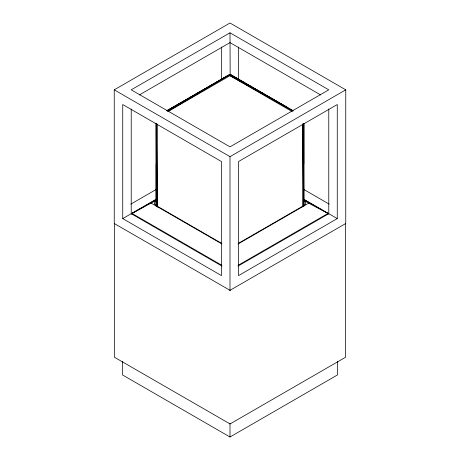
<?xml version="1.0" encoding="UTF-8"?>
<svg xmlns="http://www.w3.org/2000/svg" width="460" height="460" viewBox="0 0 460 460"><rect width="100%" height="100%" fill="white"/><g stroke="black" fill="none" stroke-linecap="round" stroke-linejoin="round"><path stroke-width="0.69" d="M156.084 205.925L156.17 163.933M303.916 123.533L303.83 163.933M230.011 75.612L230.121 74.917L230.19 75.198M114.396 223.405L114.344 357.19L230.058 423.936L345.655 357.19L345.604 223.405M232.731 76.118L232.605 75.986A4.611 4.013 -82.1 0 0 232.185 75.618L231.403 75.164A4.393 4.249 -47.4 0 0 230.161 74.968A4.393 4.307 35.4 0 0 228.896 75.084L228.85 75.124A4.45 1.299 77.7 0 0 228.585 75.664M167.854 111.441L228.821 75.296A4.381 3.732 -74.3 0 1 229.344 75.089L229.402 75.078A4.37 4.197 -32.1 0 1 229.747 75.043L230.678 75.118A4.778 3.686 80.1 0 1 230.857 75.193M167.256 110.756L227.815 75.492A4.393 3.921 60.2 0 1 228.896 75.084A4.45 1.305 77.6 0 1 229.344 75.049L229.402 75.078A4.45 1.305 77.6 0 1 229.971 75.647L292.1 111.556M114.247 89.832L230 23L345.753 89.832L345.753 223.497L230 290.323L114.247 223.497L114.247 89.832L230 156.664L345.753 89.832M230 32.804L131.221 89.832L230 146.861L328.779 89.832L230 32.804L230.161 74.968M139.299 94.973L230 42.602L320.7 94.973M166.963 110.624L227.982 75.457A4.778 1.138 60 0 1 228.286 75.561L228.465 75.664M167.342 110.791L228.821 75.296M167.9 111.556L230 75.704A4.45 2.57 -59.9 0 1 230.69 75.382L231.288 75.29A4.45 2.57 -59.9 0 1 231.708 75.313M130.807 204.131L156.279 189.422M122.734 218.592L221.513 275.62L221.513 161.564L122.734 104.535L122.734 218.592L156.072 199.347M156.187 199.467L131.991 213.434L131.991 214.55M221.939 265.362L131.991 213.434L156.245 200.324M238.211 243.449L304.083 205.413A5.457 3.151 0 0 0 304.083 200.962M238.056 243.978L308.712 203.188L328.009 213.434L328.009 214.55M238.061 265.362L328.009 213.434L303.813 199.467M238.079 266.058L328.779 213.693L328.779 108.957M337.266 218.592L238.487 275.62L238.487 161.564L337.266 104.535L337.266 218.592L303.928 199.347M122.578 361.433L122.578 374.98L230 437L337.421 374.98L337.421 361.433M166.859 110.693L219.667 80.506M220.242 80.178L221.392 79.522M222.542 78.873L225.423 77.24M229.471 75.026L229.546 74.991A4.617 1.811 88.1 0 1 230.011 74.922M230.155 290.237L229.845 290.237M230.218 74.991L230.356 74.974A4.617 3.122 -76.8 0 1 231.156 75.066L231.403 75.164A4.416 1.639 -73.6 0 0 229.988 75.71A4.416 2.553 59.9 0 0 227.194 76.159M230.356 75.055A4.376 4.14 47.9 0 1 230.759 75.129L230.908 75.124A4.519 3.553 -60 0 1 232.058 75.423L293.037 110.624M229.011 75.089L229.54 75.204M230.759 75.118L230.799 75.135A4.353 3.64 79.1 0 1 230.972 75.187A4.353 3.628 78.1 0 1 231.138 75.279M230 75.704L293.077 111.119M287.649 107.531L231.179 75.296L292.658 110.791M303.721 189.422L329.193 204.131M303.755 200.324L308.712 203.188M221.789 243.449L155.917 205.413A5.457 3.151 0 0 1 155.917 200.962M151.288 203.188L221.944 243.978M221.921 266.058L131.221 213.693L131.221 108.957M231.817 75.342A4.33 2.501 -60 0 1 232.185 75.492L281.382 104.087M281.963 104.426L287.81 107.847M288.391 108.192L290.145 109.221M291.312 109.905L292.479 110.59M234.6 77.291L235.767 77.976M231.685 75.704L231.368 75.469A4.778 3.686 80.1 0 0 231.202 75.371M228.896 75.089L228.879 75.072A4.617 0.305 74.7 0 0 228.821 75.204L228.815 75.239M302.674 123.953L303.548 205.591M157.308 207.023L156.44 123.884M303.606 123.815L303.916 205.999M156.388 206.195L156.084 123.625M303.916 123.711L303.916 205.856M303.583 123.959L303.583 206.103M302.64 124.062L302.64 206.919M238.487 47.029L238.487 79.31M230 156.664L230 290.323M230 423.453L230 437M221.513 47.029L221.513 79.31M157.36 124.062L157.36 206.919M156.417 123.959L156.417 206.103M156.084 123.711L156.084 205.856M232.185 75.492A4.45 2.57 -59.9 0 1 232.806 76.165M232.11 75.451A4.387 3.847 -60.1 0 0 231.403 75.164A4.45 1.65 -73.6 0 1 231.765 75.653M232.053 75.894A4.41 3.479 -21.8 0 1 232.668 76.153M227.401 76.118A4.514 3.605 20.7 0 1 227.959 75.883"/></g></svg>
